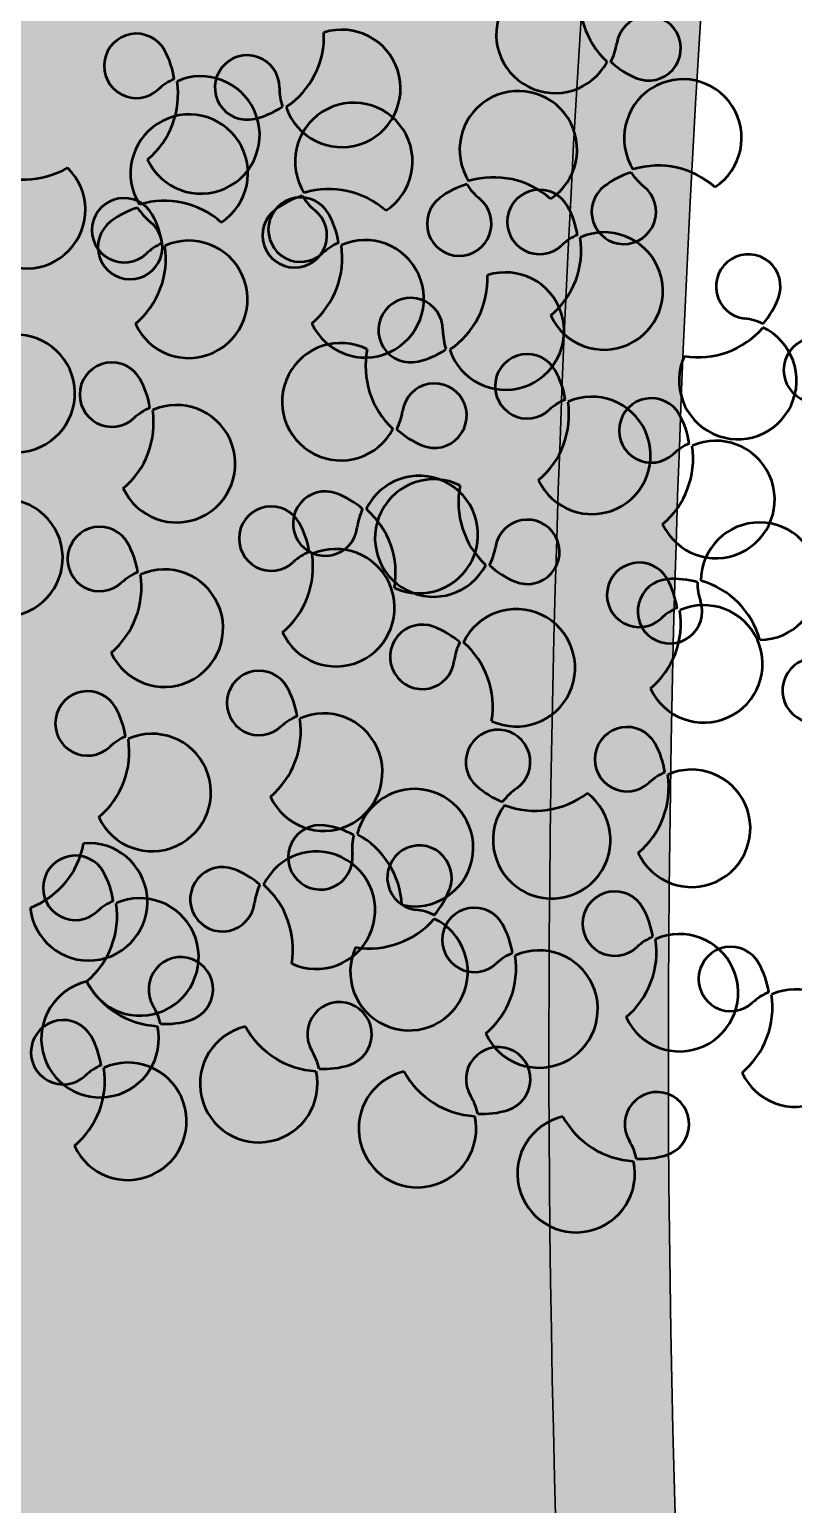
# Model space of a CAD drawing. Header units: centimetres. Extents: x 31799 to 51185, y -99131 to -72325.
# Drawn here: x 36573 to 36649.7, y -88320.8 to -88172.6 of the extents above; entities that cross this region are included whole.
import ezdxf

# ---------------------------------------------------------------- set-up
doc = ezdxf.new("R2010")
doc.units = ezdxf.units.CM
doc.header["$LTSCALE"] = 50
doc.header["$MEASUREMENT"] = 0
doc.linetypes.add('DASHED2', pattern=[9.524999999999999, 6.35, -3.175])
doc.layers.add('New_SANITARI BANJO', color=7, linetype='Continuous')
doc.layers.add('TALUS', color=2, linetype='Continuous')
doc.layers.add('New_SANITARI BANJO_Pen_No__24', color=7, linetype='Continuous', lineweight=18, true_color=0x029e21)
doc.layers.get('New_SANITARI BANJO').off()
pattern_1 = [(25.3848191782744, (-85633.25279063068, -50661.26926081775), (-11.43331631542021, 24.09498242438757), []), (115.3848191782744, (-85633.25279063068, -50661.26926081775), (-47.57127270745256, 6.947151430131534), [26.67, -26.67])]

# ---------------------------------------------------------------- blocks, each defined once
blk = doc.blocks.new('Tree Model Detailed 26')
at = {"layer": 'New_SANITARI BANJO_Pen_No__24', "color": 104, "linetype": 'Continuous', "lineweight": 50, "true_color": 0x029e21}
for centre, radius, start, end in [((-31.919338527735, 30.209039313), 5.899489175175001, 114.7868399127, 24.02783059547999), ((-15.396483602935, 28.984893455065), 5.899489175175001, 114.7868399133, 24.02783059547999), ((3.0655886928665, 27.935229395935), 5.899489175175001, 46.57272407267002, 315.8137147546), ((14.7115131444, 28.18423197413501), 8.6027704362, 152.1532864735, 210.4588249884999), ((-81.60508068000001, 24.266966048265), 3.236620232247, 298.9809952257, 222.8032230562999), ((-66.49346556200001, 21.7024657448), 5.899489175175001, 95.72434986051006, 4.965340542511961), ((-59.06469439465, 30.674807554935), 8.6027704362, 201.3049122613999, 259.6104507763), ((-80.24590089400002, 20.561199526), 5.899489175175001, 13.18813946171, 282.4291301447), ((-65.0822257554, 23.042820190335), 3.236620232247, 298.9809952299, 222.8032230571), ((-48.5593708306, 21.8186743324), 3.236620232247, 298.9809952299, 222.8032230587), ((-32.036515905865, 20.594528474465), 3.236620232247, 298.9809952299, 222.8032230587), ((-88.55153599065, 17.7753182422), 5.899489175175001, 114.7868399103, 24.02783059330998), ((-84.44845320934999, 28.677348800935), 8.6027704362, 220.141729681, 278.4472681934), ((-15.513660981065, 19.370382616465), 3.236620232247, 298.9809952299, 222.8032230578999), ((-88.30816779934999, 18.05913887813501), 5.899489175175001, 23.96455004684001, 42.80322306023002), ((-84.205085018, 28.96116943686499), 8.6027704362, 278.6096602805999, 298.9809952283), ((-70.39144006265002, 14.3499870568), 8.6027704362, 118.5430292268, 176.8485677436), ((-72.028681066, 16.551172384265), 5.899489175175001, 114.7868399103, 24.02783059383997), ((-67.92559828465001, 27.453202943), 8.6027704362, 220.141729681, 278.4472681959), ((-71.78531287465, 16.8349930202), 5.899489175175001, 23.96455004736, 42.80322306023), ((-0.68476085578, 17.538323132665), 3.236620232247, 37.30244122317, 321.1246690517), ((1.0091939436865, 18.14623675853501), 3.236620232247, 298.9809952302, 222.803223059), ((-67.68223009335, 27.73702357893501), 8.6027704362, 278.6096602798, 298.9809952295), ((-55.505826141, 15.327026526265), 5.899489175175001, 114.7868399130001, 24.02783059547994), ((-51.40274335965, 26.22905708506499), 8.6027704362, 220.1417296796, 278.4472681946), ((-55.26245795, 15.610847162265), 5.899489175175001, 23.96455004624, 42.80322305847002), ((-38.98297121620001, 14.102880668335), 5.899489175175001, 114.7868399133, 24.02783059547996), ((-34.87988843486499, 25.004911227135), 8.6027704362, 220.1417296799, 278.4472681942), ((-4.953252481693, 14.2863164828), 8.6027704362, 16.93110627332, 37.30244122308001), ((17.532048868465, 16.9220909006), 3.236620232247, 298.9809952299, 222.8032230587), ((-51.15937516865, 26.512877721), 8.6027704362, 278.6096602806, 298.9809952302), ((-38.7396030252, 14.386701304265), 5.899489175175001, 23.96455004709999, 42.80322305939), ((-22.460116291465, 12.8787348104), 5.899489175175001, 114.7868399133, 24.02783059547995), ((-18.357033510135, 23.780765369135), 8.6027704362, 220.1417296796, 278.4472681947), ((-34.636520243865, 25.28873186306501), 8.6027704362, 278.6096602801, 298.9809952298), ((-22.216748100465, 13.162555446335), 5.899489175175001, 23.96455004684001, 42.80322305895002), ((-18.113665319135, 24.064586005065), 8.6027704362, 278.6096602805999, 298.9809952302), ((-5.937261366665, 11.654588952465), 5.899489175175001, 114.7868399133, 24.02783059488997), ((-1.83417858534, 22.5566195112), 8.6027704362, 220.1417296796, 278.4472681946), ((6.743877524135, 11.604516223265), 5.899489175175001, 213.1082859059, 122.3492765882), ((-4.63719815392, 14.086586936465), 8.6027704362, 318.4631756729, 16.76871418755), ((6.427823196355001, 11.8042457696), 5.899489175175001, 122.2859960401, 141.124669052), ((-80.01680649199999, 20.2657372022), 5.899489175175001, 282.3658495979, 301.2045226097), ((-75.283438224, 12.4514093394), 3.236620232247, 197.3822947756999, 121.2045226098999), ((-5.693893175674999, 11.9384095884), 5.899489175175001, 23.96455004698, 42.80322305859998), ((-1.5908103943465, 22.84044014713501), 8.6027704362, 278.6096602804, 298.9809952301), ((10.585593558135, 10.430443094535), 5.899489175175001, 114.7868399133, 24.02783059488997), ((14.6886763394, 21.332473653265), 8.6027704362, 220.1417296799, 278.4472681946), ((-70.16234566065, 14.054524733), 8.6027704362, 177.0109598291, 197.3822947787999), ((10.828961749065, 10.714263730465), 5.899489175175001, 23.96455004684001, 42.80322305847002), ((14.9320445304, 21.61629428920001), 8.6027704362, 278.6096602805999, 298.9809952302), ((-84.76706367265001, 4.6218659428335), 5.899489175175001, 13.18813946152, 282.4291301447), ((-66.23456272595, 8.272498993600003), 3.236620232247, 339.2835409988, 263.1057688285), ((15.35270906826501, 5.789179794794999), 3.236620232247, 269.6977879548999, 193.5200157840999), ((-46.5080564242, 4.593099809746499), 3.236620232247, 298.9809952298, 222.8032230585999), ((-74.91260284135, -1.58934652638), 8.6027704362, 118.5430292268, 176.8485677435), ((-71.253750814, 10.170740007735), 8.6027704362, 318.9122060495, 339.2835409992001), ((-29.985201499465, 3.3689539517935), 3.236620232247, 298.9809952309001, 222.8032230594), ((-67.33123281665, -0.7975511615599999), 5.899489175175001, 64.26709581500003, 83.10576882674), ((20.5701541756, 7.0437054274), 8.6027704362, 193.5200157840999, 213.8913507338999), ((-67.33325313, -1.1714203206265), 5.899489175175001, 155.0893856813, 64.33037636426991), ((-71.25577112735, 9.796870848665002), 8.6027704362, 260.4442754495, 318.7498139631), ((-53.4545117346, -1.8985479963465), 5.899489175175001, 114.7868399127, 24.02783059519998), ((-49.351428953265, 9.003482562399999), 8.6027704362, 220.1417296799, 278.4472681946), ((0.49527765567205, 1.0122595645265), 3.236620232247, 37.30244122325999, 321.1246690519), ((1.0634813788735, 0.4266942605866501), 3.236620232247, 298.9809952301, 222.8032230588999), ((-3.773213970240001, -2.239747085359999), 8.6027704362, 16.93110627351, 37.30244122322001), ((-62.01999626855, -1.56327587838), 3.236620232247, 351.79615492, 275.6183827482998), ((-53.2111435436, -1.6147273604135), 5.899489175175001, 23.96455004677999, 42.80322305871001), ((-49.108060762265, 9.287303198335001), 8.6027704362, 278.6096602806, 298.9809952302), ((-36.9316568098, -3.1226938542935), 5.899489175175001, 114.7868399133, 24.02783059519001), ((-32.82857402846501, 7.779336704465003), 8.6027704362, 220.1417296797, 278.4472681946), ((-16.22932393540001, -3.6199893907335), 5.899489175175001, 333.2831552626999, 242.524145945), ((15.2596892064, -3.7179796086465), 5.899489175175001, 108.473180419, 17.71417110100997), ((20.52532336933501, 6.6725283422), 8.6027704362, 214.0537428196, 272.3592813345), ((15.304520012735, -3.346802523446502), 5.899489175175001, 89.69778795573002, 108.5364609674), ((-36.68828861880001, -2.83887321836), 5.899489175175001, 23.96455004703001, 42.80322305871001), ((-28.47671449826499, -2.0506494707465), 3.236620232247, 339.2835409991, 263.1057688273), ((-32.58520583746501, 8.063157340400002), 8.6027704362, 278.6096602802, 298.9809952302), ((7.923916035600002, -4.9215473448465), 5.899489175175001, 213.1082859059999, 122.3492765884999), ((-3.4571596424665, -2.4394766316665), 8.6027704362, 318.4631756729, 16.76871418761997), ((7.607861707800002, -4.72181779854), 5.899489175175001, 122.28599604, 141.1246690519), ((-74.68350843934999, -1.8848088501665), 8.6027704362, 177.0109598293, 197.3822947789999), ((-84.53796927065001, 4.326403619053501), 5.899489175175001, 282.3658495978, 301.2045226097), ((-79.80460100265, -3.48792424374), 3.236620232247, 197.3822947767, 121.2045226099999), ((-5.882973931484999, -6.064953545505001), 5.899489175175001, 114.7868399131, 24.02783059523), ((-1.7798911501535, 4.837077013253501), 8.6027704362, 220.1417296798, 278.4472681945), ((-67.33123281665, -0.7975511615599999), 8.6027704362, 331.4248199705, 351.79615492), ((-5.639605740485, -5.781132909575001), 5.899489175175001, 23.96455004693, 42.80322305884), ((-1.53652295916, 5.120897649185), 8.6027704362, 278.6096602804, 298.9809952301), ((-33.495902586335, -0.15240845657265), 8.6027704362, 318.9122060494, 339.2835409990001), ((-89.28822645135, -11.317467640335), 5.899489175175001, 13.18813946171, 282.4291301447), ((-73.51606410935001, -10.470328056465), 5.899489175175001, 65.39899748678, 334.6399881689001), ((-62.5691292648, -6.488597763934998), 8.6027704362, 170.7538872542, 229.0594257679), ((-61.04652290605001, -11.020922638), 5.899489175175001, 167.6019996025, 76.84299028509999), ((-67.252204692, -1.1629780150665), 8.6027704362, 272.956889372, 331.2624278851001), ((-61.12555103085, -10.655495784465), 5.899489175175001, 76.77970973670999, 95.61838274880996), ((-29.57338458893499, -11.120699625865), 5.899489175175001, 64.26709581553, 83.10576882802002), ((-29.922893516865, -12.946801282535), 5.899489175175001, 333.2831552633, 242.524145945), ((-29.57540490233499, -11.494568784935), 5.899489175175001, 155.0893856822, 64.33037636424001), ((-33.49792289973501, -0.5262776156445002), 8.6027704362, 260.4442754487, 318.7498139634), ((-12.6544693524, -14.706466438265), 8.6027704362, 78.6380450295, 136.9435835441), ((-9.033727578265, -10.6387256658), 3.236620232247, 269.6977879549, 193.5200157835999), ((-64.06634566395, -11.517970132135), 3.236620232247, 249.5931528041, 173.4153806329), ((-41.86950432733501, -11.8044409664), 3.236620232247, 339.2835409993999, 263.1057688272), ((-79.43376562, -17.528680109535), 8.6027704362, 118.5430292268, 176.8485677436), ((-17.625135553065, -13.024586274465), 3.236620232247, 157.4773105789, 81.29953840869999), ((-12.668272811, -15.080086157065), 8.6027704362, 137.1059756302, 157.4773105795), ((-16.24312739400001, -3.993609109566501), 5.899489175175001, 242.4608653966999, 261.2995384084), ((-73.142189492, -10.470328056465), 5.899489175175001, 334.5767076216, 353.4153806343), ((-3.816282470893501, -9.384200033135), 8.6027704362, 193.5200157842, 213.8913507340999), ((-62.19525464705, -6.488597763934998), 8.6027704362, 229.2218178535, 249.5931528044999), ((-46.888692415465, -9.9061999522), 8.6027704362, 318.9122060496, 339.2835409992001), ((1.675316167127, -15.5138040036), 3.236620232247, 37.30244122317001, 321.1246690516999), ((-70.31881979265, -17.032757096335), 3.236620232247, 298.9809952360999, 222.8032230643001), ((-9.126747440135, -20.14588506920001), 5.899489175175001, 108.4731804189, 17.71417110102995), ((-3.861113277200001, -9.755377118335), 8.6027704362, 214.0537428195999, 272.3592813346), ((-9.0819166338, -19.774707984), 5.899489175175001, 89.69778795573, 108.5364609676), ((-2.59317545878, -18.76581065346501), 8.6027704362, 16.93110627332999, 37.30244122309999), ((-84.32576378134999, -19.427257826935), 3.236620232247, 197.3822947768, 121.2045226098999), ((-52.43533541965, -19.408002534065), 3.236620232247, 214.8201261116, 138.6423539408), ((-42.968194731465, -21.2483602806), 5.899489175175001, 155.0893856816, 64.33037636376996), ((-46.890712728865, -10.280069111265), 8.6027704362, 260.4442754486001, 318.7498139633), ((-42.966174418, -20.874491121465), 5.899489175175001, 64.26709581614003, 83.10576882797), ((-26.348038933865, -24.03327833), 8.6027704362, 78.63804502903, 136.9435835441), ((9.103954546999999, -21.44761091300001), 5.899489175175001, 213.1082859061, 122.3492765879), ((8.787900219265001, -21.247881366665), 5.899489175175001, 122.2859960401, 141.1246690521), ((-79.204671218, -17.824142433335), 8.6027704362, 177.0109598295, 197.3822947792), ((-89.05913204934998, -11.612929964135), 5.899489175175001, 282.3658495978, 301.2045226097), ((-48.407504596465, -22.95372486826501), 8.6027704362, 138.6423539406, 159.0136888904), ((-2.2771211310135, -18.96554019980001), 8.6027704362, 318.4631756729, 16.76871418755), ((-77.26527510265, -23.5244049024), 5.899489175175001, 114.7868399162, 24.02783059594998), ((-73.16219232134999, -12.622374343665), 8.6027704362, 220.1417296781, 278.4472681934), ((-77.02190691199999, -23.24058426646501), 5.899489175175001, 23.96455004684001, 42.80322305582999), ((-60.26499987085, -24.8016179448), 5.899489175175001, 53.59551857589001, 322.8365092571), ((-31.31870513453501, -22.35139816620001), 3.236620232247, 157.47731058, 81.29953840851996), ((-26.3618423924, -24.406898048865), 8.6027704362, 137.1059756301, 157.4773105797), ((-29.936696975465, -13.320421001335), 5.899489175175001, 242.4608653965, 261.2995384084), ((-14.676929604065, -22.343552300465), 3.236620232247, 298.9809952299, 222.8032230578999), ((20.688735252935, -25.1244103334), 5.899489175175001, 333.2831552633, 242.5241459449998), ((-72.91882413065001, -12.338553707735), 8.6027704362, 278.6096602805999, 298.9809952322), ((-48.7368920374, -23.130603763335), 8.6027704362, 159.1760809764, 217.481619491), ((-59.93561242995001, -24.624739049735), 5.899489175175001, 34.82012611221998, 53.65879912402996), ((1.8459253207065, -23.56769815840001), 3.236620232247, 298.9809952302, 222.8032230588999), ((-93.80938923, -27.256801223535), 5.899489175175001, 13.18813946170997, 282.4291301447), ((-21.6233849144, -28.83520010653501), 5.899489175175001, 114.7868399133, 24.02783059547998), ((-17.520302133065, -17.9331695478), 8.6027704362, 220.1417296796, 278.4472681942), ((-21.3800167234, -28.5513794706), 5.899489175175001, 23.96455004710001, 42.80322305939), ((-17.276933942065, -17.64934891186501), 8.6027704362, 278.6096602802, 298.9809952297999), ((-5.100529989655, -30.059345964465), 5.899489175175001, 114.7868399134, 24.02783059486995), ((-0.9974472083200004, -19.15731540573501), 8.6027704362, 220.1417296795, 278.4472681945), ((-83.95492839865001, -33.46801369273501), 8.6027704362, 118.5430292268, 176.8485677436), ((-4.857161798653001, -29.775525328535), 5.899489175175001, 23.96455004698999, 42.80322305862), ((-0.7540790173265, -18.87349476980001), 8.6027704362, 278.6096602804, 298.9809952301), ((-68.678904436, -31.13254441340001), 3.236620232247, 298.9809952257, 222.8032230562999), ((24.263589835935, -36.210887380865), 8.6027704362, 78.63804502903001, 136.9435835441), ((-52.15604951135, -32.356690271335), 3.236620232247, 298.9809952299, 222.8032230587), ((2.85535467858, -32.03986757173501), 3.236620232247, 37.30244122317, 321.1246690518), ((-35.6331945866, -33.580836129335), 3.236620232247, 298.9809952309001, 222.8032230587), ((-1.4131369473265, -35.2918742216), 8.6027704362, 16.93110627329002, 37.30244122310002), ((24.2497863774, -36.58450709973501), 8.6027704362, 137.1059756301, 157.4773105797), ((20.674931794335, -25.4980300522), 5.899489175175001, 242.4608653965, 261.2995384084), ((-93.580294828, -27.552263547265), 5.899489175175001, 282.3658495978, 301.2045226097), ((-88.84692656, -35.366591410065), 3.236620232247, 197.3822947768, 121.2045226099), ((-75.62535974664999, -37.624192219535), 5.899489175175001, 114.7868399101, 24.02783059389996), ((-71.52227696535, -26.722161660735), 8.6027704362, 220.141729681, 278.4472681976999), ((-19.1103396618, -34.804981987265), 3.236620232247, 298.9809952299, 222.8032230587), ((10.283993058465, -37.973674481135), 5.899489175175001, 213.1082859061, 122.3492765881), ((19.29292363526501, -34.529007217135), 3.236620232247, 157.4773105789, 81.29953840869997), ((-83.72583399665, -33.763476016535), 8.6027704362, 177.0109598291, 197.3822947788), ((-75.38199155535, -37.34037158353501), 5.899489175175001, 23.96455004624, 42.80322306023002), ((-71.278908774, -26.4383410248), 8.6027704362, 278.6096602805999, 298.9809952283), ((-59.10250482175, -38.84833807746499), 5.899489175175001, 114.7868399127, 24.02783059521999), ((-54.99942204040001, -27.946307518665), 8.6027704362, 220.1417296801999, 278.4472681946), ((-37.291544790335, -36.667214093), 3.236620232247, 4.519595289011985, 288.3418231181), ((-1.09708261956, -35.491603767935), 8.6027704362, 318.4631756729, 16.76871418761), ((9.967938730734998, -37.77394493480001), 5.899489175175001, 122.2859960401, 141.1246690521), ((-58.85913663075, -38.564517441535), 5.899489175175001, 23.96455004684001, 42.80322305895002), ((-54.7560538494, -27.66248688273501), 8.6027704362, 278.6096602805999, 298.9809952302), ((-42.579649896935, -40.07248393540001), 5.899489175175001, 114.7868399133, 24.02783059547999), ((-38.4765671156, -29.170453376665), 8.6027704362, 220.1417296795999, 278.4472681946999), ((-42.33628170593501, -39.788663299465), 5.899489175175001, 23.96455004710001, 42.80322305894997), ((-38.2331989246, -28.886632740735), 8.6027704362, 278.6096602802, 298.9809952302), ((-42.64100864026501, -37.09006693920001), 8.6027704362, 344.1482603391, 4.519595288776974), ((-26.056794972135, -41.29662979333499), 5.899489175175001, 114.7868399133, 24.02783059488995), ((-21.9537121908, -30.3945992346), 8.6027704362, 220.1417296796, 278.4472681942), ((-25.813426781135, -41.0128091574), 5.899489175175001, 23.96455004710001, 42.80322305890999), ((-21.71034399980001, -30.110778598665), 8.6027704362, 278.6096602801999, 298.9809952298), ((-14.095140129865, -43.49130586373501), 5.899489175175001, 65.39899748792999, 334.6399881697001), ((-3.1482052852735, -39.5095755712), 8.6027704362, 170.7538872545, 229.0594257692999), ((-74.24414163535, -42.776134079865), 3.236620232247, 298.9809952257, 222.8032230555001), ((-34.258973394135, -45.6782208816), 5.899489175175001, 180.3254399719, 89.56643065431997), ((-42.4834375462, -37.42911498906499), 8.6027704362, 285.680329739, 343.9858682538), ((-34.4165444882, -45.33917283180001), 5.899489175175001, 89.50315010578002, 108.3418231179), ((-4.645421684426999, -44.5389479394), 3.236620232247, 249.5931528047, 173.4153806333), ((-81.190596946, -49.267781885935), 5.899489175175001, 114.7868399103, 24.02783059389996), ((-77.08751416465, -38.3657513272), 8.6027704362, 220.141729681, 278.4472681934), ((-13.7212655122, -43.49130586373501), 5.899489175175001, 334.5767076219, 353.4153806337001), ((-80.94722875465001, -48.98396125), 5.899489175175001, 23.96455004684001, 42.80322306071002), ((-76.84414597335, -38.081930691265), 8.6027704362, 278.6096602805999, 298.9809952283), ((-2.77433066756, -39.5095755712), 8.6027704362, 229.2218178552999, 249.5931528048), ((-45.24759743240001, -51.2000904188), 3.236620232247, 4.519595289106918, 288.3418231177), ((-13.0464590216, -51.3257284462), 3.236620232247, 298.9809952298999, 222.8032230587)]:
    blk.add_arc(centre, radius, start, end, dxfattribs=at)

msp = doc.modelspace()

# ---------------------------------------------------------------- hatches: boundary and pattern name
at = {"layer": 'TALUS', "lineweight": 30, "ltscale": 0.5, "true_color": 0x939598, "transparency": 33554559}
h = msp.add_hatch(dxfattribs=at)
h.set_pattern_fill('AR-BRSTD', color=252, scale=10, angle=25.3848191782744)
h.set_pattern_definition(pattern_1)
edge = h.paths.add_edge_path()
edge.add_line((33481.73727889513, -98964.20794213569), (34192.75944447368, -89929.98434819673))
edge.add_line((34192.75944447369, -89929.98434819671), (34389.28799872281, -87525.5355862798))
edge.add_arc((31959.39116163795, -87326.92702371415), 2437.999999999882, 355.3272943228954, 375.565461341902)
edge.add_arc((32922.71566187232, -87058.58785913259), 1437.999999999809, 375.5654613419055, 387.7626684261507)
edge.add_arc((35921.34901027073, -85480.08389340817), 1950.727892282888, 140.705992002478, 207.7626684261479, ccw=False)
edge.add_arc((34450.36344504908, -84276.35303170708), 50.00000000000462, 128.3258898504117, 140.7059920024994, ccw=False)
edge.add_arc((33527.60467798146, -83109.02263383362), 1437.999999999836, 308.325889850393, 327.0197797373803)
edge.add_arc((32688.74613888751, -82564.67315841456), 2437.999999999767, 327.0197797373834, 347.2579467563899)
edge.add_line((35066.70532080551, -83102.4036942136), (35598.80425657635, -80749.34864941363))
edge.add_line((35598.80425657635, -80749.34864941365), (37529.37706338719, -72329.9349606951))
edge.add_line((37529.37706338719, -72329.93496069509), (37704.8237802681, -72370.16491888188))
edge.add_line((37704.82378026808, -72370.1649188819), (35774.31157619783, -80789.31431322011))
edge.add_line((35774.31157619784, -80789.31431322011), (35242.27244662391, -83142.10488225456))
edge.add_arc((32688.74613888751, -82564.67315841462), 2617.999999999742, 327.01977973738457, 347.2579467563913, ccw=False)
edge.add_arc((33527.60467798014, -83109.0226338324), 1618.000000001632, 309.0322442866182, 327.01977973736945, ccw=False)
edge.add_arc((34578.04042984209, -84404.71115011077), 50.00000000000321, 129.0322442865612, 141.3213182337953)
edge.add_arc((35921.34901027055, -85480.0838934082), 1770.727892282732, 141.3213182338531, 207.76266842615)
edge.add_arc((32922.71566187229, -87058.58785913265), 1617.999999999861, 15.565461341907223, 27.76266842615229, ccw=False)
edge.add_arc((31959.39116163798, -87326.92702371412), 2617.999999999849, 355.3272943228952, 375.5654613419017, ccw=False)
edge.add_line((34568.68973402851, -87540.19905685479), (34372.18326895253, -89944.37756651636))
edge.add_line((34372.18326895253, -89944.37756651637), (33661.18237822793, -98978.33084288123))
edge.add_line((33661.18237822792, -98978.33084288123), (33481.73727889514, -98964.20794213569))
h = msp.add_hatch(color=252, dxfattribs=at)
h.dxf.hatch_style = 1
h.paths.add_polyline_path([(36276.38516095927, -85239.22639084185, -1), (35282.59136017838, -85710.7917431839, -1)], flags=16)
h.paths.add_polyline_path([(36258.31618276326, -85247.80030633899, -1), (35300.66033837441, -85702.21782768678, -1)], flags=0)
edge = h.paths.add_edge_path()
edge.add_arc((35785.76616845414, -87124.99712389108), 50.00000000001047, 343.6060053937989, 450.2168873000767)
edge.add_arc((35779.48826056891, -85475.0090670124), 1600.000000000514, 256.3904226196387, 270.21803383053555, ccw=False)
edge.add_arc((35391.23570401801, -87078.67984130912), 50.00000000000684, 76.39042261965353, 175.3992716527578)
edge.add_line((35341.39681107389, -87074.66926153748), (35311.94735140639, -87440.63342412878))
edge.add_arc((35361.78624435051, -87444.6440039004), 50.00000000000698, 175.3992716527917, 264.4911920794084)
edge.add_line((35356.98630580691, -87494.41307652566), (35677.8220206003, -87525.3558213341))
edge.add_arc((35682.62195914391, -87475.58674870887), 49.99999999998182, 264.4911920793969, 343.6060054054348)
edge.add_line((35730.58913727567, -87489.69879399204), (35833.73334658306, -87139.109169184))
edge = h.paths.add_edge_path()
edge.add_arc((36285.80805993509, -83537.14054680271), 49.99999999999295, 358.9792356738384, 438.0940489998873)
edge.add_line((36296.12335076885, -83488.21616867672), (35980.73294867991, -83421.71877313792))
edge.add_arc((35970.41765784613, -83470.64315126394), 50.00000000002819, 78.09404899988567, 167.1859694265125)
edge.add_line((35921.66290422922, -83459.55378700099), (35840.23433175462, -83817.5571760361))
edge.add_arc((35888.9890853715, -83828.64654029904), 49.99999999999373, 167.1859694265214, 266.1948184596658)
edge.add_arc((35779.48826056859, -85475.00906701462), 1600.000000001763, 72.36724199221612, 86.19481845965521, ccw=False)
edge.add_arc((36279.29770343089, -83902.52996673013), 50.00000000001844, 252.3672419922414, 358.9792356738552)
edge.add_line((36329.28976866307, -83903.4207045274), (36335.80012516724, -83538.03128459999))
h.paths.add_polyline_path([(34645.48260506319, -87425.79266917308), (34695.25167768844, -87430.59260771667), (34648.703071836, -87913.24065086072), (34598.93399921076, -87908.44071231714)])
h.paths.add_polyline_path([(34723.35668077389, -87920.44055867611), (34673.58760814863, -87915.64062013252), (34720.13621400107, -87432.99257698844), (34769.90528662633, -87437.79251553203)])
h.paths.add_polyline_path([(34798.01028971177, -87927.64046649149), (34748.24121708652, -87922.84052794789), (34794.78982293896, -87440.19248480383), (34844.55889556421, -87444.9924233474)])
h.paths.add_polyline_path([(34872.66389864965, -87934.84037430685), (34822.89482602441, -87930.04043576327), (34869.44343187684, -87447.39239261921), (34919.2125045021, -87452.19233116278)])
h.paths.add_polyline_path([(34944.09704081473, -87454.59230043458), (34993.86611343999, -87459.39223897815), (34947.31750758754, -87942.04028212224), (34897.54843496229, -87937.24034357864)])
h.paths.add_polyline_path([(35018.75064975263, -87461.79220824999), (35068.51972237788, -87466.59214679357), (35021.97111652542, -87949.24018993761), (34972.20204390018, -87944.44025139403)])
h.paths.add_polyline_path([(35096.62472546332, -87956.44009775302), (35046.85565283806, -87951.6401592094), (35093.40425869051, -87468.99211606536), (35143.17333131577, -87473.79205460894)])
h.paths.add_polyline_path([(35168.05786762839, -87476.19202388075), (35217.82694025364, -87480.99196242433), (35171.2783344012, -87963.64000556839), (35121.50926177595, -87958.84006702481)])
h.paths.add_polyline_path([(35245.93194333908, -87970.83991338378), (35196.16287071383, -87966.0399748402), (35242.71147656628, -87483.39193169614), (35292.48054919152, -87488.1918702397)])
h.paths.add_polyline_path([(35465.22808050296, -87991.9897545544), (35415.45900787771, -87987.1898160108), (35462.00761373016, -87504.54177286675), (35511.77668635541, -87509.34171141034)])
h.paths.add_polyline_path([(35536.66122266804, -87511.74168068214), (35586.43029529331, -87516.54161922571), (35539.88168944086, -87999.18966236978), (35490.11261681561, -87994.3897238262)])
h.paths.add_polyline_path([(35611.31483160593, -87518.94158849752), (35661.08390423119, -87523.7415270411), (35614.53529837874, -88006.38957018514), (35564.76622575349, -88001.58963164157)])
h.paths.add_polyline_path([(35685.96844054382, -87526.1414963129), (35735.73751316907, -87530.9414348565), (35689.18890731662, -88013.58947800053), (35639.41983469138, -88008.78953945696)])
h.paths.add_polyline_path([(35763.84251625452, -88020.78938581591), (35714.07344362927, -88015.98944727232), (35760.62204948171, -87533.34140412828), (35810.39112210696, -87538.14134267185)])
h.paths.add_polyline_path([(35835.27565841958, -87540.54131194366), (35885.04473104484, -87545.34125048722), (35838.4961251924, -88027.9892936313), (35788.72705256715, -88023.18935508771)])
h.paths.add_polyline_path([(35909.92926735747, -87547.74121975905), (35959.69833998274, -87552.54115830263), (35913.14973413029, -88035.18920144669), (35863.38066150504, -88030.38926290312)])
h.paths.add_polyline_path([(35987.80334306817, -88042.38910926206), (35938.03427044293, -88037.5891707185), (35984.58287629536, -87554.94112757442), (36034.35194892062, -87559.741066118)])
h.paths.add_polyline_path([(36059.23648523324, -87562.14103538981), (36109.00555785851, -87566.9409739334), (36062.45695200606, -88049.58901707747), (36012.68787938081, -88044.78907853388)])
h.paths.add_polyline_path([(36133.89009417113, -87569.34094320518), (36183.65916679639, -87574.14088174877), (36137.11056094393, -88056.78892489284), (36087.34148831869, -88051.98898634924)])
h.paths.add_polyline_path([(36211.76416988182, -88063.9888327082), (36161.99509725659, -88059.18889416463), (36208.54370310902, -87576.54085102059), (36258.31277573427, -87581.34078956416)])
h.paths.add_polyline_path([(36283.19731204691, -87583.74075883595), (36332.96638467215, -87588.54069737955), (36286.41777881971, -88071.18874052359), (36236.64870619446, -88066.38880198)])
h.paths.add_polyline_path([(38822.86974370932, -84909.48987272743), (38822.86974370932, -84859.48987272743), (39307.86974370932, -84859.48987272743), (39307.86974370932, -84909.48987272743)])
h.paths.add_polyline_path([(38822.86974370932, -84984.48987272743), (38822.86974370932, -84934.48987272744), (39307.86974370932, -84934.48987272743), (39307.86974370932, -84984.48987272743)])
h.paths.add_polyline_path([(38822.86974370932, -85059.48987272743), (38822.86974370932, -85009.48987272743), (39307.86974370932, -85009.48987272743), (39307.86974370932, -85059.48987272743)])
h.paths.add_polyline_path([(38822.86974370932, -85134.48987272743), (38822.86974370932, -85084.48987272743), (39307.86974370932, -85084.48987272743), (39307.86974370932, -85134.48987272743)])
h.paths.add_polyline_path([(38822.86974370932, -85209.48987272743), (38822.86974370932, -85159.48987272744), (39307.86974370932, -85159.48987272743), (39307.86974370932, -85209.48987272743)])
h.paths.add_polyline_path([(38822.86974370932, -85284.48987272743), (38822.86974370932, -85234.48987272743), (39307.86974370932, -85234.48987272743), (39307.86974370932, -85284.48987272743)])
h.paths.add_polyline_path([(38822.86974370932, -85309.48987272743), (39307.86974370932, -85309.48987272743), (39307.86974370932, -85359.48987272743), (38822.86974370932, -85359.48987272743)])
h.paths.add_polyline_path([(38822.86974370932, -85434.48987272743), (38822.86974370932, -85384.48987272743), (39307.86974370932, -85384.48987272743), (39307.86974370932, -85434.48987272743)])
h.paths.add_polyline_path([(38822.86974370932, -85509.48987272743), (38822.86974370932, -85459.48987272743), (39307.86974370932, -85459.48987272743), (39307.86974370932, -85509.48987272743)])
h.paths.add_polyline_path([(42242.33328250072, -84965.1833709302), (42242.33328250072, -84915.1833709302), (42727.33328250073, -84915.1833709302), (42727.33328250072, -84965.1833709302)])
h.paths.add_polyline_path([(42727.33328250072, -84990.1833709302), (42727.33328250072, -85040.1833709302), (42242.33328250072, -85040.1833709302), (42242.33328250072, -84990.1833709302)])
h.paths.add_polyline_path([(42727.33328250073, -85065.1833709302), (42727.33328250072, -85115.1833709302), (42242.33328250073, -85115.1833709302), (42242.33328250072, -85065.1833709302)])
h.paths.add_polyline_path([(42242.33328250073, -85190.1833709302), (42242.33328250072, -85140.1833709302), (42727.33328250072, -85140.1833709302), (42727.33328250072, -85190.18337093022)])
h.paths.add_polyline_path([(42242.33328250073, -85265.1833709302), (42242.33328250072, -85215.18337093022), (42727.33328250072, -85215.1833709302), (42727.33328250072, -85265.18337093022)])
h.paths.add_polyline_path([(42242.33328250072, -85340.1833709302), (42242.33328250072, -85290.1833709302), (42727.33328250072, -85290.1833709302), (42727.33328250072, -85340.1833709302)])
h.paths.add_polyline_path([(42242.33328250072, -85415.1833709302), (42242.33328250072, -85365.18337093019), (42727.33328250073, -85365.1833709302), (42727.33328250072, -85415.1833709302)])
h.paths.add_polyline_path([(42727.33328250072, -85440.1833709302), (42727.33328250072, -85490.1833709302), (42242.33328250073, -85490.1833709302), (42242.33328250072, -85440.18337093019)])
h.paths.add_polyline_path([(42727.33328250072, -85515.1833709302), (42727.33328250072, -85565.18337093019), (42242.33328250073, -85565.1833709302), (42242.33328250072, -85515.1833709302)])
h.paths.add_polyline_path([(35330.92340725392, -83330.30941829295), (35281.51765634077, -83322.62360169957), (35356.05278715759, -82843.49896182836), (35405.45853807074, -82851.18477842172)])
h.paths.add_polyline_path([(35430.16141352732, -82855.02768671843), (35479.56716444049, -82862.71350331177), (35405.03203362368, -83341.83814318299), (35355.62628271052, -83334.15232658964)])
h.paths.add_polyline_path([(35504.27003989708, -82866.55641160849), (35553.67579081023, -82874.24222820187), (35479.14065999341, -83353.36686807305), (35429.73490908026, -83345.68105147968)])
h.paths.add_polyline_path([(35578.37866626681, -82878.08513649853), (35627.78441717997, -82885.77095309191), (35553.24928636316, -83364.89559296312), (35503.84353545, -83357.20977636975)])
h.paths.add_polyline_path([(35627.35791273289, -83376.42431785318), (35577.95216181974, -83368.73850125982), (35652.48729263656, -82889.61386138859), (35701.89304354971, -82897.29967798194)])
h.paths.add_polyline_path([(35701.46653910263, -83387.95304274322), (35652.06078818949, -83380.26722614985), (35726.5959190063, -82901.14258627864), (35776.00166991946, -82908.82840287201)])
h.paths.add_polyline_path([(35775.57516547238, -83399.48176763329), (35726.16941455923, -83391.79595103991), (35800.70454537603, -82912.67131116871), (35850.1102962892, -82920.35712776208)])
h.paths.add_polyline_path([(35874.81317174578, -82924.20003605877), (35924.21892265895, -82931.88585265214), (35849.68379184212, -83411.01049252335), (35800.27804092898, -83403.32467592998)])
h.paths.add_polyline_path([(35923.79241821187, -83422.53921741339), (35874.38666729871, -83414.85340082005), (35948.92179811553, -82935.72876094881), (35998.32754902869, -82943.41457754218)])
h.paths.add_polyline_path([(35997.90104458161, -83434.06794230347), (35948.49529366846, -83426.3821257101), (36023.03042448528, -82947.25748583888), (36072.43617539843, -82954.94330243228)])
h.paths.add_polyline_path([(36072.00967095137, -83445.5966671935), (36022.6039200382, -83437.91085060016), (36097.13905085502, -82958.78621072895), (36146.54480176818, -82966.4720273223)])
h.paths.add_polyline_path([(36166.61704051069, -82969.59456959204), (36216.02279142384, -82977.28038618542), (36141.48766060702, -83456.4050260566), (36092.08190969387, -83448.71920946325)])
h.paths.add_polyline_path([(36240.72566688043, -82981.1232944821), (36290.13141779358, -82988.80911107545), (36215.59628697676, -83467.93375094666), (36166.19053606362, -83460.2479343533)])
h.paths.add_polyline_path([(36289.7049133465, -83479.46247583671), (36240.29916243334, -83471.77665924335), (36314.83429325017, -82992.65201937215), (36364.24004416333, -83000.3378359655)])
h.paths.add_polyline_path([(36363.81353971626, -83490.9912007268), (36314.4077888031, -83483.30538413342), (36388.94291961991, -83004.18074426222), (36438.34867053307, -83011.86656085557)])
h.paths.add_polyline_path([(36437.92216608599, -83502.51992561683), (36388.51641517285, -83494.83410902346), (36463.05154598966, -83015.70946915225), (36512.4572969028, -83023.39528574562)])
h.paths.add_polyline_path([(36512.03079245572, -83514.0486505069), (36462.62504154259, -83506.36283391353), (36537.16017235938, -83027.23819404231), (36586.56592327255, -83034.92401063567)])
h.paths.add_polyline_path([(36611.26879872913, -83038.76691893236), (36660.6745496423, -83046.45273552576), (36586.13941882547, -83525.57737539696), (36536.73366791233, -83517.89155880359)])
h.paths.add_polyline_path([(36660.24804519523, -83537.106100287), (36610.84229428208, -83529.42028369365), (36685.37742509888, -83050.29564382244), (36734.78317601205, -83057.9814604158)])
h.paths.add_polyline_path([(36734.35667156496, -83548.63482517707), (36684.95092065181, -83540.9490085837), (36759.48605146862, -83061.82436871248), (36808.89180238178, -83069.51018530587)])
h.paths.add_polyline_path([(36808.4652979347, -83560.16355006714), (36759.05954702156, -83552.47773347377), (36833.59467783837, -83073.35309360256), (36883.00042875153, -83081.03891019593)])
h.paths.add_polyline_path([(36907.70330420811, -83084.88181849262), (36957.10905512127, -83092.56763508599), (36882.57392430446, -83571.69227495718), (36833.16817339131, -83564.00645836383)])
h.paths.add_polyline_path([(36956.6825506742, -83583.22099984725), (36907.27679976104, -83575.53518325386), (36981.81193057786, -83096.41054338269), (37031.21768149103, -83104.09635997604)])
edge = h.paths.add_edge_path()
edge.add_line((35345.602616346, -87979.06565130793), (35392.01869444204, -87497.79174732689))
edge.add_line((35392.01869444204, -87497.79174732689), (35441.7877670673, -87502.59168587046))
edge.add_line((35441.7877670673, -87502.59168587046), (35395.23916121486, -87985.23972901452))
edge.add_line((35395.23916121486, -87985.23972901452), (35370.69833429069, -87982.87290852076))
edge.add_line((35370.69833429069, -87982.87290852076), (35528.59336416791, -88006.8270744345))
edge.add_arc((35525.27238796058, -88048.47187788168), 41.77700967186401, -14.552392159983583, 85.44058102007187, ccw=False)
edge.add_arc((56324.06698545087, -92940.1946727728), 21324.53482484069, 166.7675717122192, 172.1119311999963)
edge.add_line((35201.30356484486, -90013.65217812975), (34489.38764876415, -99043.51323502335))
edge.add_line((34489.38764876415, -99043.51323502335), (35258.46389933917, -99104.04198500312))
edge.add_line((35258.46389933917, -99104.04198500312), (36440.46922435543, -89448.17057818882))
edge.add_arc((34676.2716865449, -89211.51249660154), 1779.99999999924, 352.3596750292794, 372.2491902978332)
edge.add_arc((38265.83918597757, -88274.693198473), 1932.745294440495, 149.4357010675793, 196.8168086523928, ccw=False)
edge.add_arc((28852.09997230968, -82715.337688112), 9000.000000019161, 329.435701067582, 332.5402076988555)
edge.add_arc((39891.45875001077, -88452.22143186303), 3441.032003481225, 139.1797680767444, 152.5402076988599, ccw=False)
edge.add_arc((38709.34729134713, -87375.30775866933), 1842.970951900781, 86.46848604357098, 140.4930085273876, ccw=False)
edge.add_line((38822.8697437096, -85535.8364807311), (51169.21808257162, -85751.98653565615))
edge.add_line((51169.21808257162, -85751.98653565615), (51181.68086170222, -85040.00911070028))
edge.add_line((51181.68086170222, -85040.00911070028), (38026.75180736277, -84808.41644175778))
edge.add_arc((37981.90311111031, -83870.49077314144), 938.9973191681428, 182.5644517141839, 272.73762124589723, ccw=False)
edge.add_arc((43889.05428051963, -83579.50542167232), 6853.303026325537, 180.4775067035732, 182.7850742070695, ccw=False)
edge.add_arc((41673.82818748208, -83597.96768554443), 4637.999999996704, 169.5642741071078, 180.4775067035676, ccw=False)
edge.add_line((37112.54664547435, -82757.87561052585), (38981.36339262439, -72611.13147657337))
edge.add_line((38981.36339262439, -72611.13147657337), (38521.3781868199, -72526.41188133175))
edge.add_line((38521.3781868199, -72526.41188133175), (36586.16066803633, -80971.35960690958))
edge.add_arc((57616.60052341552, -84500.72002839511), 21324.53482483193, 170.4733098792983, 175.8176693669818)
edge.add_arc((36298.20150121319, -82930.87625125368), 52.72217670634584, 259.8132947316294, 343.8871983019342, ccw=False)
edge.add_line((36288.87724863775, -82982.76735097767), (36092.05724663894, -82952.33940716485))
edge.add_arc((36099.69638723808, -82902.92641766914), 49.99999999997041, 167.3027142030877, 261.21177081221555, ccw=False)
edge.add_line((36050.91913937023, -82891.93641810425), (36488.07190284962, -80951.7080700977))
edge.add_line((36488.07190284962, -80951.7080700977), (38422.94077398018, -72508.2817813477))
edge.add_line((38422.94077398018, -72508.2817813477), (37723.2232666089, -72379.40854094797))
edge.add_line((37723.2232666089, -72379.40854094797), (35793.8123894891, -80793.75494253219))
edge.add_line((35793.8123894891, -80793.75494253219), (35261.77990504808, -83146.51612537049))
edge.add_arc((32688.74613888724, -82564.67315841459), 2637.99999999998, 327.0197797374045, 347.25794675638565, ccw=False)
edge.add_arc((33527.60467798082, -83109.02263383292), 1638.000000000768, 309.10575855814596, 327.0197797374002, ccw=False)
edge.add_arc((34592.31709476245, -84418.88196580463), 49.99999999992727, 129.1057585582229, 141.3934260570992)
edge.add_arc((35921.34901027071, -85480.08389340823), 1750.727892282864, 141.3934260569931, 207.762668426149)
edge.add_arc((32922.71566187181, -87058.58785913285), 1638.000000000377, 15.56546134189972, 27.76266842614831, ccw=False)
edge.add_arc((31959.39116163786, -87326.9270237142), 2637.999999999982, -4.672705677099827, 15.565461341896992, ccw=False)
edge.add_line((34588.62326017362, -87541.828331363), (34392.1192494501, -89945.97681299673))
edge.add_line((34392.1192494501, -89945.97681299673), (33681.12072259822, -98979.90005407516))
edge.add_line((33681.12072259822, -98979.90005407516), (34389.69592598858, -99035.6671789809))
edge.add_line((34389.69592598858, -99035.6671789809), (35101.82942687799, -90003.04630095078))
edge.add_line((35101.82942687799, -90003.04630095078), (35265.39863799984, -88020.91772434402))
edge.add_arc((35315.22925561063, -88025.02984648815), 50.00000000001445, 103.45148907291338, 175.2825268761445, ccw=False)
edge.add_line((35303.59815568121, -87976.4014852734), (35270.81647965172, -87973.23988265557))
edge.add_line((35270.81647965172, -87973.23988265557), (35317.36508550417, -87490.59183951153))
edge.add_line((35317.36508550417, -87490.59183951153), (35367.13415812943, -87495.3917780551))
edge.add_line((35367.13415812943, -87495.3917780551), (35320.84533153772, -87975.3462506925))
edge.add_arc((35315.22925560593, -88025.02984652495), 50.00000003714096, 81.37347026810022, 83.55084168542459, ccw=False)
edge.add_line((35322.72891323263, -87975.5954947117), (35345.602616346, -87979.06565130793))
at = {"layer": 'TALUS', "lineweight": 30, "ltscale": 0.5, "true_color": 0x636466, "transparency": 33554687}
h = msp.add_hatch(color=251, dxfattribs=at)
h.dxf.hatch_style = 1
edge = h.paths.add_edge_path()
edge.add_line((51168.79446779087, -85771.98218413275), (38822.07713352589, -85555.82566912945))
edge.add_arc((38709.34729134713, -87375.30775866934), 1822.970951900793, 86.45465124964574, 140.5002035420514)
edge.add_arc((39891.45875000868, -88452.22143186604), 3421.032003480776, 139.1759243036042, 152.5402076988426)
edge.add_arc((28852.0999723263, -82715.33768812158), 9019.999999999973, 329.4357010675933, 332.54020769884426, ccw=False)
edge.add_arc((38265.83918597759, -88274.69319847299), 1912.745294440515, 149.4357010675207, 196.8405723386815)
edge.add_arc((34676.27168654486, -89211.5124965988), 1799.999999999678, 352.36335917613354, 372.2747163366826, ccw=False)
edge.add_line((36460.30705312418, -89450.71494389599), (35278.31571298675, -99106.47210740784))
edge.add_line((35278.31571298676, -99106.47210740784), (35258.46389933917, -99104.04198500312))
edge.add_line((35258.46389933917, -99104.04198500312), (36440.4692243555, -89448.17057818842))
edge.add_arc((34676.27168654485, -89211.51249659878), 1779.999999999686, 352.3596750292041, 372.2491902982017)
edge.add_arc((38265.83918597791, -88274.6931984704), 1932.745294439467, 149.4357010675926, 196.8168086520476, ccw=False)
edge.add_arc((28852.0999723264, -82715.33768812142), 8999.999999999978, 329.435701067592, 332.5402076988429)
edge.add_arc((39891.45875000869, -88452.22143186603), 3441.032003480784, 139.179768078024, 152.5402076988431, ccw=False)
edge.add_arc((38709.34729134614, -87375.30775866978), 1842.970951901312, 86.46848604353761, 140.4930085298587, ccw=False)
edge.add_line((38822.86974370971, -85535.83648073109), (51169.14455824898, -85751.98524845073))
edge.add_line((51169.14455824897, -85751.98524845073), (51168.79446779085, -85771.98218413275))
at = {"layer": 'TALUS', "lineweight": 30, "ltscale": 0.5, "true_color": 0x939598, "transparency": 33554559}
h = msp.add_hatch(dxfattribs=at)
h.set_pattern_fill('AR-BRSTD', color=252, scale=10, angle=25.3848191782744)
h.set_pattern_definition(pattern_1)
edge = h.paths.add_edge_path()
edge.add_line((51168.79446779084, -85771.98218413275), (38822.07713352588, -85555.82566912944))
edge.add_arc((38709.34729134713, -87375.30775866934), 1822.970951900793, 86.45465124964574, 140.5002035420514)
edge.add_arc((39891.45875000868, -88452.22143186604), 3421.032003480776, 139.1759243036042, 152.5402076988426)
edge.add_arc((28852.0999723263, -82715.33768812158), 9019.999999999973, 329.4357010675933, 332.54020769884426, ccw=False)
edge.add_arc((38265.83918597759, -88274.69319847299), 1912.745294440515, 149.4357010675207, 196.8405723386815)
edge.add_arc((34676.27168654486, -89211.5124965988), 1799.999999999678, 352.36335917613354, 372.2747163366826, ccw=False)
edge.add_line((36460.30705312418, -89450.71494389599), (35278.31571298675, -99106.47210740784))
edge.add_line((35278.31571298676, -99106.47210740784), (35456.98203581496, -99128.34320905022))
edge.add_line((35456.98203581496, -99128.34320905022), (36638.85085285327, -89473.58694398144))
edge.add_arc((34676.27168654485, -89211.51249659884), 1979.999999999669, 352.3939628531224, 372.4924356409736)
edge.add_arc((38265.83918597744, -88274.69319847421), 1732.74529444101, 149.4357010674844, 197.0663442301818, ccw=False)
edge.add_arc((28852.09997232275, -82715.33768811954), 9200.000000004073, 329.4357010675921, 332.5402076988431)
edge.add_arc((39891.45875000869, -88452.221431866), 3241.032003480768, 139.1386897844903, 152.5402076988433, ccw=False)
edge.add_arc((38709.34729134891, -87375.30775866857), 1642.970951899917, 86.31897838516647, 140.5718444617201, ccw=False)
edge.add_line((38814.82891781346, -85735.72635621692), (51165.64365366782, -85951.954605271))
edge.add_line((51165.64365366782, -85951.95460527099), (51168.79446779085, -85771.98218413275))
at = {"layer": 'TALUS', "lineweight": 30, "ltscale": 0.5, "true_color": 0x636466, "transparency": 33554687}
h = msp.add_hatch(color=251, dxfattribs=at)
h.dxf.hatch_style = 1
edge = h.paths.add_edge_path()
edge.add_line((51165.64365366782, -85951.95460527099), (38814.82891781346, -85735.72635621691))
edge.add_arc((38709.34729134891, -87375.30775866857), 1642.97095189991, 86.3189783851665, 140.5718444617201)
edge.add_arc((39891.45875000869, -88452.221431866), 3241.032003480768, 139.1386897844903, 152.5402076988433)
edge.add_arc((28852.09997232275, -82715.33768811954), 9200.000000004073, 329.4357010675921, 332.54020769884306, ccw=False)
edge.add_arc((38265.83918597744, -88274.69319847421), 1732.745294441, 149.4357010674844, 197.0663442301818)
edge.add_arc((34676.27168654485, -89211.51249659884), 1979.999999999677, 352.3939628531224, 372.49243564097355, ccw=False)
edge.add_line((36638.85085285327, -89473.58694398144), (35456.98203581496, -99128.34320905022))
edge.add_line((35456.98203581496, -99128.34320905022), (35476.83384946255, -99130.77333145494))
edge.add_line((35476.83384946253, -99130.77333145493), (36658.68940301613, -89476.12541657715))
edge.add_arc((34676.27168654485, -89211.51249659882), 1999.999999999682, 352.3971057818591, 372.5154412534142)
edge.add_arc((38265.83918597759, -88274.69319847315), 1712.745294440574, 149.4357010675174, 197.0929188846484, ccw=False)
edge.add_arc((28852.09997232181, -82715.33768811924), 9220.000000005035, 329.4357010675932, 332.5402076988442)
edge.add_arc((39891.45875000866, -88452.22143186606), 3221.032003480776, 139.1342334458945, 152.5402076988424, ccw=False)
edge.add_arc((38709.34729134862, -87375.30775866867), 1622.970951900053, 86.30252506664851, 140.5806619945616, ccw=False)
edge.add_line((38814.00997657751, -85755.71508363212), (51165.29356320971, -85971.95154095301))
edge.add_line((51165.29356320969, -85971.95154095303), (51165.64365366781, -85951.954605271))
at = {"layer": 'TALUS', "lineweight": 30, "ltscale": 0.5, "true_color": 0x636466, "transparency": 33554559}
h = msp.add_hatch(color=251, dxfattribs=at)
h.dxf.hatch_style = 1
h.paths.add_polyline_path([(36742.15540581193, -89485.23371799702, 0.08831764602469244), (36710.44492975554, -88759.61486534931, -0.09652058283770365), (36643.04232003522, -88135.62894360333, 0.4204092956461077), (36605.61437657014, -88088.9528895818, 0.419224554030772), (36559.4616789291, -88127.13898109058, 0.09621772076513184), (36629.18233664465, -88781.14841149107, -0.08795665985543377), (36658.83294632551, -89474.57661629401), (36622.93931308511, -89767.79382907409, 0.4503571082176306), (36664.62812174503, -89814.89708612398, 0.3789707298073474), (36706.31693040495, -89778.00034317386)])
h.paths.add_polyline_path([(36694.4058422164, -89776.54226973104, -0.3789707298073149), (36664.62812174503, -89802.89708612398, -0.4503571082176554), (36634.85040127366, -89769.25190251692), (36670.73608442555, -89476.09963448012, 0.08800897514906827), (36640.79365002579, -88778.08127741265, -0.09628811142105319), (36571.41769952411, -88128.16541741668, -0.4194452358940413), (36604.40631413295, -88100.89195551093, -0.4225359051821587), (36631.1049569138, -88134.38327188209, 0.09648189558025214), (36698.83836664847, -88762.70020083491, -0.08826679611120193), (36730.25212794872, -89483.71184154472)], flags=16)
at = {"layer": 'TALUS', "lineweight": 30, "ltscale": 0.5, "true_color": 0x139b48, "transparency": 33554559}
h = msp.add_hatch(dxfattribs=at)
h.set_pattern_fill('ANGLE', color=114, angle=25.3848191782744)
h.set_pattern_definition([(25.3848191782744, (6825.114588935041, 0.02578209705825429), (-0.1178913380855103, 0.2484484501952224), [0.2, -0.075]), (115.3848191782744, (6825.114588935041, 0.02578209705825429), (-0.2484484501952224, -0.1178913380855103), [0.2, -0.075])])
h.paths.add_polyline_path([(36730.25212794872, -89483.71184154472, 0.08826679611120107), (36698.83836664847, -88762.70020083491, -0.09648189558022621), (36631.10495691378, -88134.38327188227, 0.4225359051885297), (36604.40631413249, -88100.8919555109, 0.4194452358894052), (36571.41769952411, -88128.16541741668, 0.09628811142105201), (36640.79365002579, -88778.08127741264, -0.08800897514906655), (36670.73608442555, -89476.0996344801), (36634.85040127366, -89769.25190251692, 0.4503571082175821), (36664.62812174502, -89802.89708612398, 0.3789707298073843), (36694.4058422164, -89776.54226973104)])

# ---------------------------------------------------------------- linework, layer by layer
at = {"layer": 'TALUS', "color": 18, "lineweight": 30, "true_color": 0x000000, "elevation": -31311.32910148165}
for points in [[(34901.65496501765, -84000.66707456954, -0.0783242408899573), (34560.77940469192, -84380.0828149762, 0.05366649645949176), (34553.24465050083, -84387.68350271083, 0.2979668209223705), (34372.15674442776, -86295.59077643837, -0.05327066000866452), (34500.64119325596, -86619.04830754812, -0.08853591309063878), (34588.6232601736, -87541.828331363), (34392.1192494501, -89945.97681299673), (33681.12072259822, -98979.90005407516), (35258.46389933917, -99104.04198500312), (36440.46922435543, -89448.17057818882, 0.08700291341820766), (36415.74839318309, -88833.86082235601, -0.2097357402497457), (36601.63137007551, -87291.8825764952, 0.01354679418306013), (36838.1118217741, -86865.47199203022, -0.05836204300284415), (37287.40865475588, -86202.86055588402, -0.2401919287266401), (38822.8697437096, -85535.8364807311), (51169.21808257162, -85751.98653565615), (51181.68086170222, -85040.00911070028), (38026.75180736277, -84808.41644175778, -0.4150990738519387), (37043.84617683056, -83912.5045025002, -0.01006900292269164)], [(36604.40631413185, -88100.89195551083, -0.422535905194971), (36631.10495691378, -88134.38327188227, 0.09648189558022668), (36698.83836664847, -88762.70020083492, -0.08826679611120526), (36730.25212794871, -89483.71184154476), (36694.4058422164, -89776.54226973104, -0.3789707298072859), (36664.62812174503, -89802.89708612398), (36664.62812174502, -89802.89708612398, -0.4503571082175905), (36634.85040127366, -89769.25190251692), (36670.73608442555, -89476.0996344801, 0.0880089751490652), (36640.79365002579, -88778.08127741265, -0.0962881114210539), (36571.41769952411, -88128.16541741668, -0.4194452358830677), (36604.40631413185, -88100.89195551083), (36604.40631413185, -88100.89195551083)]]:
    msp.add_lwpolyline(points, format="xyb", dxfattribs=at)
at = {"layer": 'TALUS', "linetype": 'DASHED2', "lineweight": 40, "ltscale": 0.5, "elevation": 31296.9}
msp.add_lwpolyline([(34677.03427819224, -99058.28162217484, -0.0007732866999212065), (35873.89790472329, -88385.41568668053, -0.03489035156082335), (36083.69816339776, -87493.96908597439, -0.01006900292323023), (36178.52064363833, -87219.30193272565, -0.09037426358663188), (36724.93369243589, -86292.70885016174, 0.2233426794898614), (37012.33120167346, -85268.6155531408)], format="xyb", dxfattribs=at)
at = {"layer": 'TALUS', "color": 18, "lineweight": 30, "true_color": 0x000000, "elevation": -31311.32910148165}
for points in [[(51168.79446779087, -85771.98218413275), (38822.07713352589, -85555.82566912944, 0.2402889845404574), (37302.69397078315, -86215.76063706522, 0.05837887176979276), (36855.85851477165, -86874.69451270788, -0.01354679418293279), (36618.85255096041, -87302.05267624545, 0.2098439924146666), (36435.12276139192, -88828.83391540019, -0.08709893884572949), (36460.30705312418, -89450.71494389599), (35278.31571298676, -99106.47210740784), (35258.46389933917, -99104.04198500312), (36440.4692243555, -89448.17057818844, 0.08700291342015339), (36415.74839318104, -88833.86082234197, -0.2097357402481124), (36601.63137007652, -87291.88257649352, 0.01354679418293279), (36838.11182177289, -86865.47199203253, -0.0583620429971695), (37287.40865470392, -86202.86055594546, -0.2401919287381975), (38822.86974370971, -85535.83648073109), (51169.14455824897, -85751.98524845073)], [(51168.79446779084, -85771.98218413275), (38822.07713352589, -85555.82566912944, 0.2402889845404574), (37302.69397078315, -86215.76063706522, 0.05837887176979276), (36855.85851477165, -86874.69451270788, -0.01354679418293279), (36618.85255096041, -87302.05267624545, 0.2098439924146666), (36435.12276139192, -88828.83391540019, -0.08709893884572949), (36460.30705312418, -89450.71494389599), (35278.31571298676, -99106.47210740784), (35456.98203581496, -99128.34320905022), (36638.85085285327, -89473.58694398144, 0.08792163721925192), (36609.39434229676, -88783.21727386408, -0.2108727001981367), (36773.8431789153, -87393.58357401309, 0.01354679418293279), (37015.57875176059, -86957.6971987861, -0.05854189325590244), (37440.28109038375, -86331.84020941044, -0.2412459990362524), (38814.82891781346, -85735.72635621692), (51165.64365366782, -85951.95460527099)], [(51165.64365366782, -85951.95460527099), (38814.82891781346, -85735.72635621692, 0.2412459990362523), (37440.28109038375, -86331.84020941044, 0.0585418932559026), (37015.57875176059, -86957.6971987861, -0.01354679418293279), (36773.8431789153, -87393.58357401309, 0.2108727001981367), (36609.39434229676, -88783.21727386408, -0.08792163721925192), (36638.85085285327, -89473.58694398144), (35456.98203581496, -99128.34320905022), (35476.83384946253, -99130.77333145493), (36658.68940301613, -89476.12541657715, 0.0880089751490652), (36628.74696861638, -88778.10705950971, -0.2109938131165374), (36791.06435979914, -87403.75367376507, 0.01354679418293279), (37033.32544475935, -86966.91971946145, -0.05856140436247513), (37455.57090700262, -86344.73535035976, -0.2413626844069608), (38814.00997657751, -85755.71508363212), (51165.29356320969, -85971.95154095303)], [(36605.6143765707, -88088.95288958185, -0.4204092956421905), (36643.04232003522, -88135.62894360333, 0.09652058283770373), (36710.44492975554, -88759.61486534931, -0.08831764602468796), (36742.15540581194, -89485.23371799699), (36706.31693040495, -89778.00034317387, -0.3789707298072706), (36664.62812174503, -89814.89708612398, -0.4503571082176427), (36622.93931308511, -89767.79382907409), (36658.83294632551, -89474.57661629401, 0.08795665985543431), (36629.18233664465, -88781.14841149107, -0.09621772076512644), (36559.4616789291, -88127.13898109061, -0.419224554034938)]]:
    msp.add_lwpolyline(points, format="xyb", close=True, dxfattribs=at)

# ---------------------------------------------------------------- block references
at = {"layer": 'New_SANITARI BANJO', "color": 134, "linetype": 'Continuous', "lineweight": 18, "zscale": 100, "rotation": 90}
msp.add_blockref('Tree Model Detailed 26', (36600.62448191989, -88193.76287978362), dxfattribs=at)

doc.saveas('drawing.dxf')
